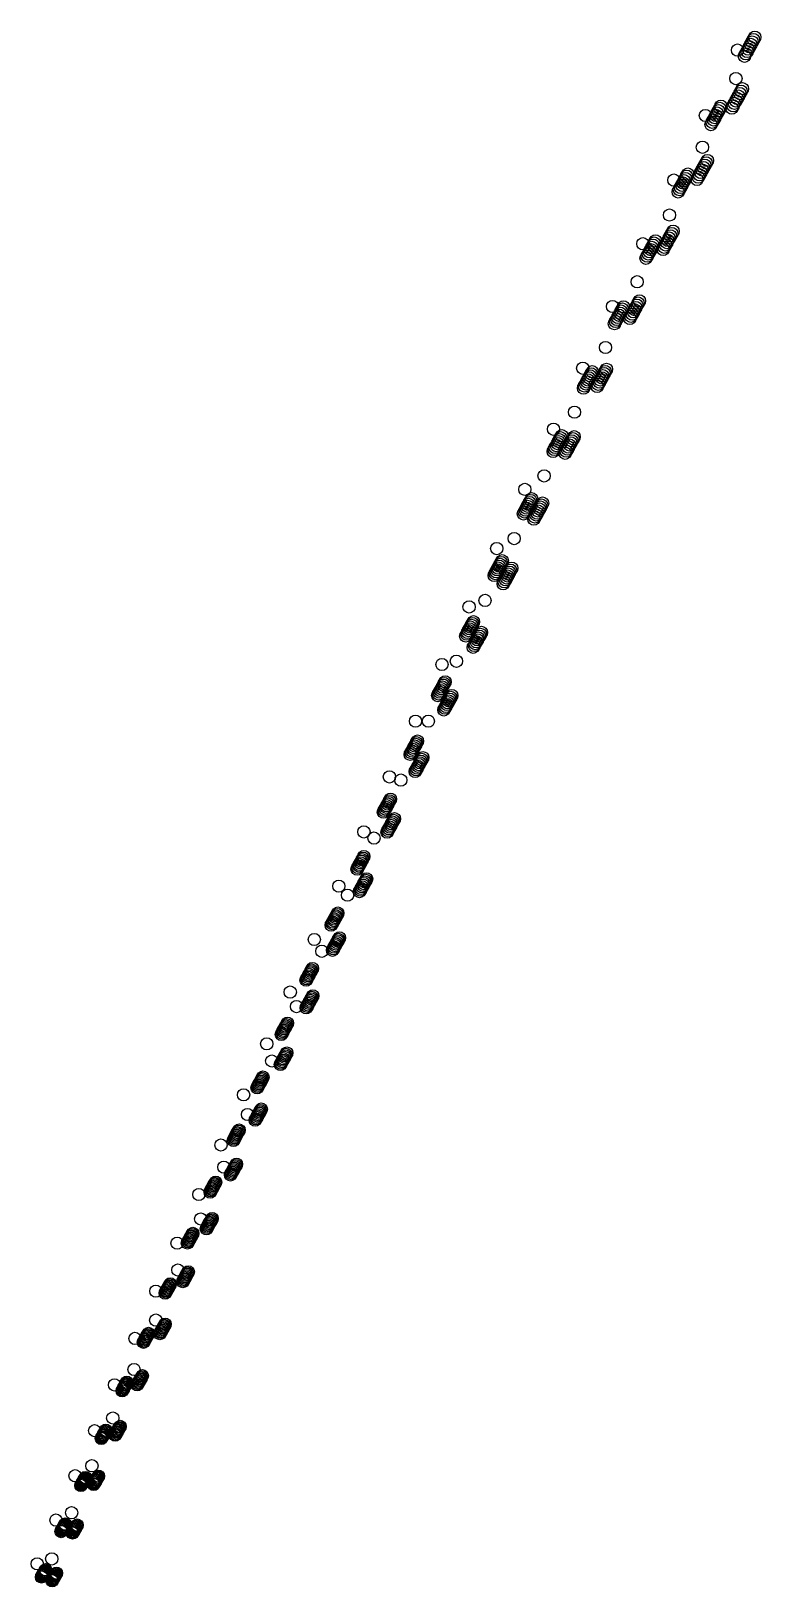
# Model space of a CAD drawing. Header units: millimetres. Extents: x -26 to 31, y -125 to 131.
# Drawn here: x 1.826 to 3.018, y 3.384 to 5.927 of the extents above; entities that cross this region are included whole.
import ezdxf

# ---------------------------------------------------------------- set-up
doc = ezdxf.new("R2010")
doc.units = ezdxf.units.MM
for name, color, linetype in [('Orb_10_28_1.00710_500', 10, 'Continuous'), ('Orb_10_28_1.00791_500', 1, 'Continuous'), ('Orb_10_28_1.00792_500', 2, 'Continuous'), ('Orb_10_28_1.00793_500', 3, 'Continuous'), ('Orb_10_28_1.00794_500', 4, 'Continuous'), ('Orb_10_28_1.00795_500', 5, 'Continuous'), ('Orb_10_28_1.00796_500', 6, 'Continuous'), ('Orb_10_28_1.00797_500', 7, 'Continuous'), ('Orb_10_28_1.00798_500', 8, 'Continuous'), ('Orb_10_28_1.00799_500', 9, 'Continuous'), ('Orb_10_28_1.008109_500', 10, 'Continuous'), ('Orb_10_28_1.008910_500', 1, 'Continuous'), ('Orb_10_28_1.008921_500', 2, 'Continuous'), ('Orb_10_28_1.008932_500', 3, 'Continuous'), ('Orb_10_28_1.008943_500', 4, 'Continuous'), ('Orb_10_28_1.008954_500', 5, 'Continuous'), ('Orb_10_28_1.008965_500', 6, 'Continuous'), ('Orb_10_28_1.008976_500', 7, 'Continuous'), ('Orb_10_28_1.008987_500', 8, 'Continuous'), ('Orb_10_28_1.008998_500', 9, 'Continuous')]:
    doc.layers.add(name, color=color, linetype=linetype)

msp = doc.modelspace()

# ---------------------------------------------------------------- linework, layer by layer
at = {"layer": 'Orb_10_28_1.00710_500'}
for centre in [(2.9801, 5.8961, 1.9035), (2.9276, 5.7891, 1.8769), (2.8761, 5.6836, 1.8512), (2.8256, 5.5796, 1.8261), (2.776, 5.477, 1.8018), (2.7273, 5.376, 1.7782), (2.6795, 5.2763, 1.7553), (2.6326, 5.1781, 1.733), (2.5867, 5.0813, 1.7114), (2.5416, 4.9859, 1.6903), (2.4973, 4.8919, 1.6699), (2.454, 4.7993, 1.65), (2.4114, 4.7081, 1.6307), (2.3697, 4.6182, 1.6119), (2.3288, 4.5296, 1.5936), (2.2887, 4.4424, 1.5758), (2.2494, 4.3565, 1.5585), (2.2109, 4.2719, 1.5416), (2.1732, 4.1885, 1.5252), (2.1362, 4.1065, 1.5093), (2.1, 4.0256, 1.4937), (2.0645, 3.946, 1.4786), (2.0298, 3.8676, 1.4638), (1.9957, 3.7904, 1.4494), (1.9624, 3.7144, 1.4354), (1.9298, 3.6396, 1.4217), (1.8978, 3.5659, 1.4084), (1.8666, 3.4934, 1.3954), (1.836, 3.4219, 1.3827)]:
    msp.add_circle(centre, 0.01, dxfattribs=at)
at = {"layer": 'Orb_10_28_1.00791_500'}
for centre in [(2.9914, 5.886, 1.9553), (2.9368, 5.7743, 1.927), (2.8832, 5.6642, 1.8995), (2.8306, 5.5558, 1.8728), (2.779, 5.4489, 1.8468), (2.7285, 5.3437, 1.8217), (2.6789, 5.2401, 1.7972), (2.6303, 5.138, 1.7734), (2.5827, 5.0374, 1.7504), (2.536, 4.9384, 1.7279), (2.4903, 4.841, 1.7061), (2.4455, 4.745, 1.6849), (2.4016, 4.6505, 1.6643), (2.3586, 4.5575, 1.6442), (2.3164, 4.466, 1.6247), (2.2752, 4.3759, 1.6057), (2.2348, 4.2872, 1.5873), (2.1952, 4.1999, 1.5693), (2.1565, 4.114, 1.5518), (2.1185, 4.0295, 1.5347), (2.0814, 3.9463, 1.5181), (2.0451, 3.8645, 1.5019), (2.0095, 3.784, 1.4861), (1.9747, 3.7047, 1.4707), (1.9407, 3.6268, 1.4557), (1.9074, 3.5501, 1.441), (1.8749, 3.4746, 1.4267), (1.843, 3.4004, 1.4128)]:
    msp.add_circle(centre, 0.01, dxfattribs=at)
at = {"layer": 'Orb_10_28_1.00792_500'}
for centre in [(2.9935, 5.8899, 1.957), (2.9388, 5.7781, 1.9286), (2.8851, 5.6679, 1.901), (2.8325, 5.5593, 1.8743), (2.7809, 5.4524, 1.8483), (2.7303, 5.347, 1.8231), (2.6807, 5.2433, 1.7986), (2.632, 5.1411, 1.7748), (2.5843, 5.0404, 1.7516), (2.5376, 4.9414, 1.7292), (2.4918, 4.8438, 1.7073), (2.447, 4.7477, 1.6861), (2.403, 4.6532, 1.6654), (2.36, 4.5601, 1.6453), (2.3178, 4.4684, 1.6258), (2.2765, 4.3783, 1.6068), (2.236, 4.2895, 1.5882), (2.1964, 4.2021, 1.5702), (2.1576, 4.1162, 1.5527), (2.1196, 4.0316, 1.5356), (2.0825, 3.9483, 1.5189), (2.0461, 3.8664, 1.5027), (2.0105, 3.7858, 1.4869), (1.9757, 3.7065, 1.4715), (1.9416, 3.6285, 1.4564), (1.9083, 3.5517, 1.4418), (1.8757, 3.4762, 1.4275), (1.8439, 3.4019, 1.4135)]:
    msp.add_circle(centre, 0.01, dxfattribs=at)
at = {"layer": 'Orb_10_28_1.00793_500'}
for centre in [(2.9957, 5.8938, 1.9586), (2.9409, 5.7818, 1.9302), (2.8871, 5.6715, 1.9026), (2.8344, 5.5628, 1.8758), (2.7827, 5.4558, 1.8498), (2.7321, 5.3503, 1.8245), (2.6824, 5.2465, 1.7999), (2.6337, 5.1442, 1.7761), (2.586, 5.0435, 1.7529), (2.5392, 4.9443, 1.7304), (2.4934, 4.8466, 1.7085), (2.4484, 4.7504, 1.6872), (2.4044, 4.6558, 1.6665), (2.3613, 4.5626, 1.6464), (2.3191, 4.4709, 1.6268), (2.2778, 4.3806, 1.6078), (2.2373, 4.2918, 1.5892), (2.1976, 4.2043, 1.5712), (2.1588, 4.1183, 1.5536), (2.1208, 4.0336, 1.5365), (2.0836, 3.9503, 1.5198), (2.0472, 3.8683, 1.5035), (2.0115, 3.7876, 1.4877), (1.9767, 3.7082, 1.4723), (1.9426, 3.6301, 1.4572), (1.9092, 3.5533, 1.4425), (1.8766, 3.4777, 1.4282), (1.8447, 3.4034, 1.4142)]:
    msp.add_circle(centre, 0.01, dxfattribs=at)
at = {"layer": 'Orb_10_28_1.00794_500'}
for centre in [(2.9978, 5.8976, 1.9603), (2.9429, 5.7856, 1.9318), (2.8891, 5.6752, 1.9041), (2.8363, 5.5664, 1.8773), (2.7846, 5.4592, 1.8512), (2.7339, 5.3537, 1.8259), (2.6841, 5.2497, 1.8013), (2.6354, 5.1473, 1.7774), (2.5876, 5.0465, 1.7542), (2.5408, 4.9472, 1.7316), (2.4949, 4.8494, 1.7097), (2.4499, 4.7532, 1.6884), (2.4059, 4.6584, 1.6677), (2.3627, 4.5651, 1.6475), (2.3204, 4.4733, 1.6279), (2.279, 4.383, 1.6088), (2.2385, 4.294, 1.5902), (2.1988, 4.2065, 1.5721), (2.1599, 4.1204, 1.5545), (2.1219, 4.0356, 1.5374), (2.0846, 3.9522, 1.5207), (2.0482, 3.8702, 1.5044), (2.0125, 3.7894, 1.4885), (1.9776, 3.71, 1.473), (1.9435, 3.6318, 1.458), (1.9101, 3.5549, 1.4432), (1.8775, 3.4793, 1.4289), (1.8455, 3.4049, 1.4149)]:
    msp.add_circle(centre, 0.01, dxfattribs=at)
at = {"layer": 'Orb_10_28_1.00795_500'}
for centre in [(2.9999, 5.9015, 1.9619), (2.9449, 5.7893, 1.9334), (2.8911, 5.6788, 1.9057), (2.8383, 5.5699, 1.8788), (2.7865, 5.4626, 1.8527), (2.7357, 5.357, 1.8273), (2.6859, 5.2529, 1.8027), (2.6371, 5.1504, 1.7787), (2.5892, 5.0495, 1.7555), (2.5424, 4.9501, 1.7329), (2.4964, 4.8522, 1.7109), (2.4514, 4.7559, 1.6896), (2.4073, 4.661, 1.6688), (2.3641, 4.5677, 1.6486), (2.3218, 4.4758, 1.6289), (2.2803, 4.3853, 1.6098), (2.2397, 4.2963, 1.5912), (2.2, 4.2087, 1.5731), (2.1611, 4.1225, 1.5555), (2.123, 4.0377, 1.5383), (2.0857, 3.9542, 1.5215), (2.0492, 3.8721, 1.5052), (2.0135, 3.7912, 1.4893), (1.9786, 3.7117, 1.4738), (1.9444, 3.6335, 1.4587), (1.911, 3.5565, 1.444), (1.8783, 3.4808, 1.4296), (1.8464, 3.4063, 1.4156)]:
    msp.add_circle(centre, 0.01, dxfattribs=at)
at = {"layer": 'Orb_10_28_1.00796_500'}
for centre in [(3.002, 5.9054, 1.9636), (2.947, 5.7931, 1.935), (2.8931, 5.6825, 1.9072), (2.8402, 5.5735, 1.8803), (2.7883, 5.4661, 1.8541), (2.7375, 5.3603, 1.8287), (2.6876, 5.2561, 1.804), (2.6388, 5.1535, 1.7801), (2.5909, 5.0525, 1.7568), (2.5439, 4.953, 1.7341), (2.4979, 4.855, 1.7121), (2.4529, 4.7586, 1.6907), (2.4087, 4.6637, 1.6699), (2.3655, 4.5702, 1.6497), (2.3231, 4.4782, 1.63), (2.2816, 4.3877, 1.6108), (2.241, 4.2986, 1.5922), (2.2012, 4.2109, 1.5741), (2.1623, 4.1246, 1.5564), (2.1241, 4.0397, 1.5392), (2.0868, 3.9562, 1.5224), (2.0503, 3.8739, 1.5061), (2.0145, 3.7931, 1.4901), (1.9796, 3.7135, 1.4746), (1.9454, 3.6352, 1.4595), (1.9119, 3.5582, 1.4447), (1.8792, 3.4824, 1.4303), (1.8472, 3.4078, 1.4162)]:
    msp.add_circle(centre, 0.01, dxfattribs=at)
at = {"layer": 'Orb_10_28_1.00797_500'}
for centre in [(3.0041, 5.9093, 1.9653), (2.949, 5.7969, 1.9366), (2.8951, 5.6861, 1.9088), (2.8421, 5.577, 1.8818), (2.7902, 5.4695, 1.8556), (2.7393, 5.3636, 1.8301), (2.6894, 5.2593, 1.8054), (2.6405, 5.1566, 1.7814), (2.5925, 5.0555, 1.758), (2.5455, 4.9559, 1.7354), (2.4995, 4.8579, 1.7133), (2.4544, 4.7613, 1.6919), (2.4102, 4.6663, 1.671), (2.3669, 4.5728, 1.6508), (2.3244, 4.4807, 1.6311), (2.2829, 4.3901, 1.6119), (2.2422, 4.3009, 1.5932), (2.2024, 4.2131, 1.575), (2.1634, 4.1267, 1.5573), (2.1252, 4.0418, 1.5401), (2.0879, 3.9581, 1.5233), (2.0513, 3.8758, 1.5069), (2.0156, 3.7949, 1.491), (1.9806, 3.7152, 1.4754), (1.9463, 3.6369, 1.4602), (1.9128, 3.5598, 1.4455), (1.8801, 3.4839, 1.431), (1.8481, 3.4093, 1.4169)]:
    msp.add_circle(centre, 0.01, dxfattribs=at)
at = {"layer": 'Orb_10_28_1.00798_500'}
for centre in [(3.0062, 5.9132, 1.9669), (2.9511, 5.8007, 1.9382), (2.897, 5.6898, 1.9103), (2.844, 5.5806, 1.8833), (2.792, 5.4729, 1.857), (2.7411, 5.367, 1.8315), (2.6911, 5.2626, 1.8068), (2.6422, 5.1598, 1.7827), (2.5942, 5.0585, 1.7593), (2.5471, 4.9588, 1.7366), (2.501, 4.8607, 1.7145), (2.4558, 4.7641, 1.6931), (2.4116, 4.6689, 1.6722), (2.3682, 4.5753, 1.6519), (2.3258, 4.4831, 1.6321), (2.2842, 4.3924, 1.6129), (2.2435, 4.3032, 1.5942), (2.2036, 4.2153, 1.576), (2.1646, 4.1289, 1.5582), (2.1264, 4.0438, 1.541), (2.089, 3.9601, 1.5242), (2.0524, 3.8777, 1.5078), (2.0166, 3.7967, 1.4918), (1.9815, 3.717, 1.4762), (1.9473, 3.6385, 1.461), (1.9137, 3.5614, 1.4462), (1.8809, 3.4855, 1.4317), (1.8489, 3.4108, 1.4176)]:
    msp.add_circle(centre, 0.01, dxfattribs=at)
at = {"layer": 'Orb_10_28_1.00799_500'}
for centre in [(3.0083, 5.9171, 1.9686), (2.9531, 5.8044, 1.9398), (2.899, 5.6934, 1.9119), (2.846, 5.5841, 1.8848), (2.7939, 5.4764, 1.8585), (2.7429, 5.3703, 1.833), (2.6929, 5.2658, 1.8081), (2.6438, 5.1629, 1.784), (2.5958, 5.0615, 1.7606), (2.5487, 4.9617, 1.7379), (2.5025, 4.8635, 1.7157), (2.4573, 4.7668, 1.6942), (2.413, 4.6716, 1.6733), (2.3696, 4.5779, 1.653), (2.3271, 4.4856, 1.6332), (2.2855, 4.3948, 1.6139), (2.2447, 4.3055, 1.5952), (2.2048, 4.2175, 1.5769), (2.1657, 4.131, 1.5592), (2.1275, 4.0458, 1.5419), (2.0901, 3.9621, 1.525), (2.0534, 3.8796, 1.5086), (2.0176, 3.7985, 1.4926), (1.9825, 3.7187, 1.477), (1.9482, 3.6402, 1.4618), (1.9146, 3.563, 1.4469), (1.8818, 3.487, 1.4324), (1.8497, 3.4123, 1.4183)]:
    msp.add_circle(centre, 0.01, dxfattribs=at)
at = {"layer": 'Orb_10_28_1.008109_500'}
for centre in [(2.9776, 5.8495, 1.9591), (2.9228, 5.7372, 1.9306), (2.869, 5.6265, 1.9029), (2.8162, 5.5174, 1.876), (2.7645, 5.41, 1.8499), (2.7138, 5.3043, 1.8245), (2.6641, 5.2001, 1.7999), (2.6153, 5.0976, 1.776), (2.5676, 4.9966, 1.7527), (2.5208, 4.8972, 1.7301), (2.475, 4.7993, 1.7082), (2.4301, 4.703, 1.6868), (2.3862, 4.6082, 1.666), (2.3431, 4.5149, 1.6458), (2.3009, 4.4231, 1.6262), (2.2596, 4.3327, 1.607), (2.2192, 4.2438, 1.5884), (2.1796, 4.1563, 1.5703), (2.1409, 4.0702, 1.5526), (2.103, 3.9856, 1.5354), (2.0659, 3.9022, 1.5187), (2.0296, 3.8203, 1.5023), (1.9941, 3.7396, 1.4864), (1.9594, 3.6603, 1.4709), (1.9254, 3.5823, 1.4557), (1.8922, 3.5055, 1.441), (1.8597, 3.43, 1.4265)]:
    msp.add_circle(centre, 0.01, dxfattribs=at)
at = {"layer": 'Orb_10_28_1.008910_500'}
for centre in [(2.9707, 5.8011, 1.9982), (2.914, 5.6847, 1.9681), (2.8585, 5.5701, 1.9389), (2.8041, 5.4573, 1.9106), (2.7508, 5.3463, 1.8831), (2.6986, 5.2371, 1.8564), (2.6475, 5.1296, 1.8304), (2.5974, 5.0239, 1.8052), (2.5484, 4.9199, 1.7807), (2.5004, 4.8176, 1.7569), (2.4535, 4.7169, 1.7337), (2.4075, 4.6179, 1.7112), (2.3625, 4.5206, 1.6893), (2.3185, 4.4248, 1.668), (2.2755, 4.3307, 1.6473), (2.2333, 4.2381, 1.6271), (2.1921, 4.1471, 1.6074), (2.1518, 4.0576, 1.5883), (2.1124, 3.9696, 1.5697), (2.0739, 3.8831, 1.5515), (2.0362, 3.7981, 1.5338), (1.9994, 3.7145, 1.5165), (1.9634, 3.6324, 1.4997), (1.9282, 3.5516, 1.4833), (1.8938, 3.4723, 1.4672), (1.8602, 3.3943, 1.4516)]:
    msp.add_circle(centre, 0.01, dxfattribs=at)
at = {"layer": 'Orb_10_28_1.008921_500'}
for centre in [(2.9729, 5.805, 2), (2.9161, 5.6885, 1.9698), (2.8605, 5.5738, 1.9406), (2.806, 5.4609, 1.9122), (2.7527, 5.3498, 1.8846), (2.7004, 5.2405, 1.8578), (2.6492, 5.1329, 1.8318), (2.5991, 5.0271, 1.8066), (2.5501, 4.9229, 1.782), (2.502, 4.8205, 1.7582), (2.455, 4.7197, 1.735), (2.409, 4.6206, 1.7124), (2.364, 4.5232, 1.6905), (2.3199, 4.4273, 1.6691), (2.2768, 4.3331, 1.6484), (2.2346, 4.2404, 1.6281), (2.1934, 4.1493, 1.6085), (2.153, 4.0598, 1.5893), (2.1136, 3.9717, 1.5706), (2.075, 3.8851, 1.5524), (2.0373, 3.8, 1.5347), (2.0004, 3.7164, 1.5174), (1.9644, 3.6341, 1.5005), (1.9291, 3.5533, 1.4841), (1.8947, 3.4739, 1.468), (1.8611, 3.3958, 1.4523)]:
    msp.add_circle(centre, 0.01, dxfattribs=at)
at = {"layer": 'Orb_10_28_1.008932_500'}
for centre in [(2.975, 5.809, 2.0017), (2.9182, 5.6924, 1.9715), (2.8625, 5.5776, 1.9422), (2.808, 5.4645, 1.9137), (2.7546, 5.3533, 1.8861), (2.7023, 5.2439, 1.8593), (2.651, 5.1362, 1.8333), (2.6009, 5.0302, 1.8079), (2.5517, 4.926, 1.7833), (2.5037, 4.8234, 1.7594), (2.4566, 4.7226, 1.7362), (2.4105, 4.6234, 1.7136), (2.3654, 4.5258, 1.6916), (2.3213, 4.4299, 1.6703), (2.2782, 4.3355, 1.6494), (2.2359, 4.2428, 1.6292), (2.1946, 4.1516, 1.6095), (2.1542, 4.0619, 1.5903), (2.1147, 3.9738, 1.5716), (2.0761, 3.8871, 1.5533), (2.0384, 3.8019, 1.5356), (2.0014, 3.7182, 1.5182), (1.9654, 3.6359, 1.5013), (1.9301, 3.555, 1.4849), (1.8957, 3.4755, 1.4688), (1.862, 3.3974, 1.4531)]:
    msp.add_circle(centre, 0.01, dxfattribs=at)
at = {"layer": 'Orb_10_28_1.008943_500'}
for centre in [(2.9772, 5.813, 2.0034), (2.9203, 5.6962, 1.9732), (2.8646, 5.5813, 1.9438), (2.81, 5.4682, 1.9153), (2.7565, 5.3568, 1.8876), (2.7041, 5.2472, 1.8608), (2.6528, 5.1394, 1.8347), (2.6026, 5.0334, 1.8093), (2.5534, 4.929, 1.7847), (2.5053, 4.8264, 1.7607), (2.4581, 4.7254, 1.7374), (2.412, 4.6261, 1.7148), (2.3669, 4.5285, 1.6928), (2.3227, 4.4324, 1.6714), (2.2795, 4.338, 1.6505), (2.2372, 4.2451, 1.6302), (2.1959, 4.1539, 1.6105), (2.1554, 4.0641, 1.5912), (2.1159, 3.9759, 1.5725), (2.0772, 3.8891, 1.5542), (2.0394, 3.8039, 1.5364), (2.0025, 3.7201, 1.5191), (1.9664, 3.6377, 1.5022), (1.9311, 3.5567, 1.4857), (1.8966, 3.4772, 1.4695), (1.8629, 3.3989, 1.4538)]:
    msp.add_circle(centre, 0.01, dxfattribs=at)
at = {"layer": 'Orb_10_28_1.008954_500'}
for centre in [(2.9794, 5.817, 2.0052), (2.9224, 5.7001, 1.9749), (2.8666, 5.585, 1.9454), (2.8119, 5.4718, 1.9169), (2.7584, 5.3603, 1.8892), (2.7059, 5.2506, 1.8622), (2.6546, 5.1427, 1.8361), (2.6043, 5.0365, 1.8107), (2.5551, 4.9321, 1.786), (2.5069, 4.8293, 1.762), (2.4597, 4.7282, 1.7387), (2.4135, 4.6288, 1.716), (2.3683, 4.5311, 1.694), (2.3241, 4.435, 1.6725), (2.2809, 4.3404, 1.6516), (2.2385, 4.2475, 1.6313), (2.1971, 4.1561, 1.6115), (2.1567, 4.0663, 1.5922), (2.1171, 3.978, 1.5735), (2.0783, 3.8911, 1.5552), (2.0405, 3.8058, 1.5373), (2.0035, 3.7219, 1.5199), (1.9674, 3.6395, 1.503), (1.932, 3.5584, 1.4865), (1.8975, 3.4788, 1.4703), (1.8638, 3.4005, 1.4546)]:
    msp.add_circle(centre, 0.01, dxfattribs=at)
at = {"layer": 'Orb_10_28_1.008965_500'}
for centre in [(2.9816, 5.821, 2.0069), (2.9245, 5.704, 1.9765), (2.8687, 5.5888, 1.9471), (2.8139, 5.4754, 1.9185), (2.7603, 5.3638, 1.8907), (2.7078, 5.254, 1.8637), (2.6564, 5.146, 1.8375), (2.606, 5.0397, 1.8121), (2.5567, 4.9351, 1.7873), (2.5085, 4.8322, 1.7633), (2.4612, 4.7311, 1.7399), (2.415, 4.6316, 1.7172), (2.3698, 4.5337, 1.6951), (2.3255, 4.4375, 1.6736), (2.2822, 4.3429, 1.6527), (2.2398, 4.2498, 1.6323), (2.1984, 4.1584, 1.6125), (2.1579, 4.0685, 1.5932), (2.1182, 3.9801, 1.5744), (2.0795, 3.8932, 1.5561), (2.0416, 3.8077, 1.5382), (2.0045, 3.7238, 1.5208), (1.9684, 3.6412, 1.5038), (1.933, 3.5601, 1.4872), (1.8984, 3.4804, 1.4711), (1.8647, 3.4021, 1.4553)]:
    msp.add_circle(centre, 0.01, dxfattribs=at)
at = {"layer": 'Orb_10_28_1.008976_500'}
for centre in [(2.9838, 5.825, 2.0087), (2.9267, 5.7078, 1.9782), (2.8707, 5.5925, 1.9487), (2.8159, 5.479, 1.92), (2.7622, 5.3673, 1.8922), (2.7096, 5.2574, 1.8652), (2.6582, 5.1492, 1.8389), (2.6078, 5.0428, 1.8134), (2.5584, 4.9382, 1.7887), (2.5101, 4.8352, 1.7646), (2.4628, 4.7339, 1.7412), (2.4165, 4.6343, 1.7184), (2.3712, 4.5364, 1.6963), (2.3269, 4.44, 1.6747), (2.2835, 4.3453, 1.6538), (2.2411, 4.2522, 1.6334), (2.1996, 4.1606, 1.6135), (2.1591, 4.0706, 1.5942), (2.1194, 3.9821, 1.5753), (2.0806, 3.8952, 1.557), (2.0427, 3.8097, 1.5391), (2.0056, 3.7256, 1.5217), (1.9693, 3.643, 1.5046), (1.9339, 3.5618, 1.488), (1.8993, 3.482, 1.4719), (1.8655, 3.4036, 1.456)]:
    msp.add_circle(centre, 0.01, dxfattribs=at)
at = {"layer": 'Orb_10_28_1.008987_500'}
for centre in [(2.9859, 5.829, 2.0104), (2.9288, 5.7117, 1.9799), (2.8728, 5.5963, 1.9503), (2.8179, 5.4826, 1.9216), (2.7641, 5.3708, 1.8937), (2.7115, 5.2608, 1.8667), (2.66, 5.1525, 1.8404), (2.6095, 5.046, 1.8148), (2.5601, 4.9412, 1.79), (2.5117, 4.8381, 1.7659), (2.4644, 4.7368, 1.7424), (2.418, 4.6371, 1.7196), (2.3727, 4.539, 1.6974), (2.3283, 4.4426, 1.6759), (2.2849, 4.3478, 1.6549), (2.2424, 4.2546, 1.6344), (2.2009, 4.1629, 1.6145), (2.1603, 4.0728, 1.5952), (2.1205, 3.9842, 1.5763), (2.0817, 3.8972, 1.5579), (2.0437, 3.8116, 1.54), (2.0066, 3.7275, 1.5225), (1.9703, 3.6448, 1.5055), (1.9349, 3.5635, 1.4888), (1.9003, 3.4837, 1.4726), (1.8664, 3.4052, 1.4568)]:
    msp.add_circle(centre, 0.01, dxfattribs=at)
at = {"layer": 'Orb_10_28_1.008998_500'}
for centre in [(2.9881, 5.833, 2.0122), (2.9309, 5.7156, 1.9816), (2.8748, 5.6, 1.952), (2.8199, 5.4863, 1.9232), (2.766, 5.3743, 1.8953), (2.7133, 5.2642, 1.8681), (2.6617, 5.1558, 1.8418), (2.6112, 5.0492, 1.8162), (2.5617, 4.9443, 1.7913), (2.5133, 4.8411, 1.7672), (2.4659, 4.7396, 1.7437), (2.4195, 4.6398, 1.7208), (2.3741, 4.5416, 1.6986), (2.3297, 4.4451, 1.677), (2.2862, 4.3502, 1.656), (2.2437, 4.2569, 1.6355), (2.2021, 4.1652, 1.6156), (2.1615, 4.075, 1.5962), (2.1217, 3.9863, 1.5772), (2.0828, 3.8992, 1.5588), (2.0448, 3.8135, 1.5409), (2.0077, 3.7293, 1.5234), (1.9713, 3.6466, 1.5063), (1.9359, 3.5652, 1.4896), (1.9012, 3.4853, 1.4734), (1.8673, 3.4067, 1.4575)]:
    msp.add_circle(centre, 0.01, dxfattribs=at)

doc.saveas('drawing.dxf')
